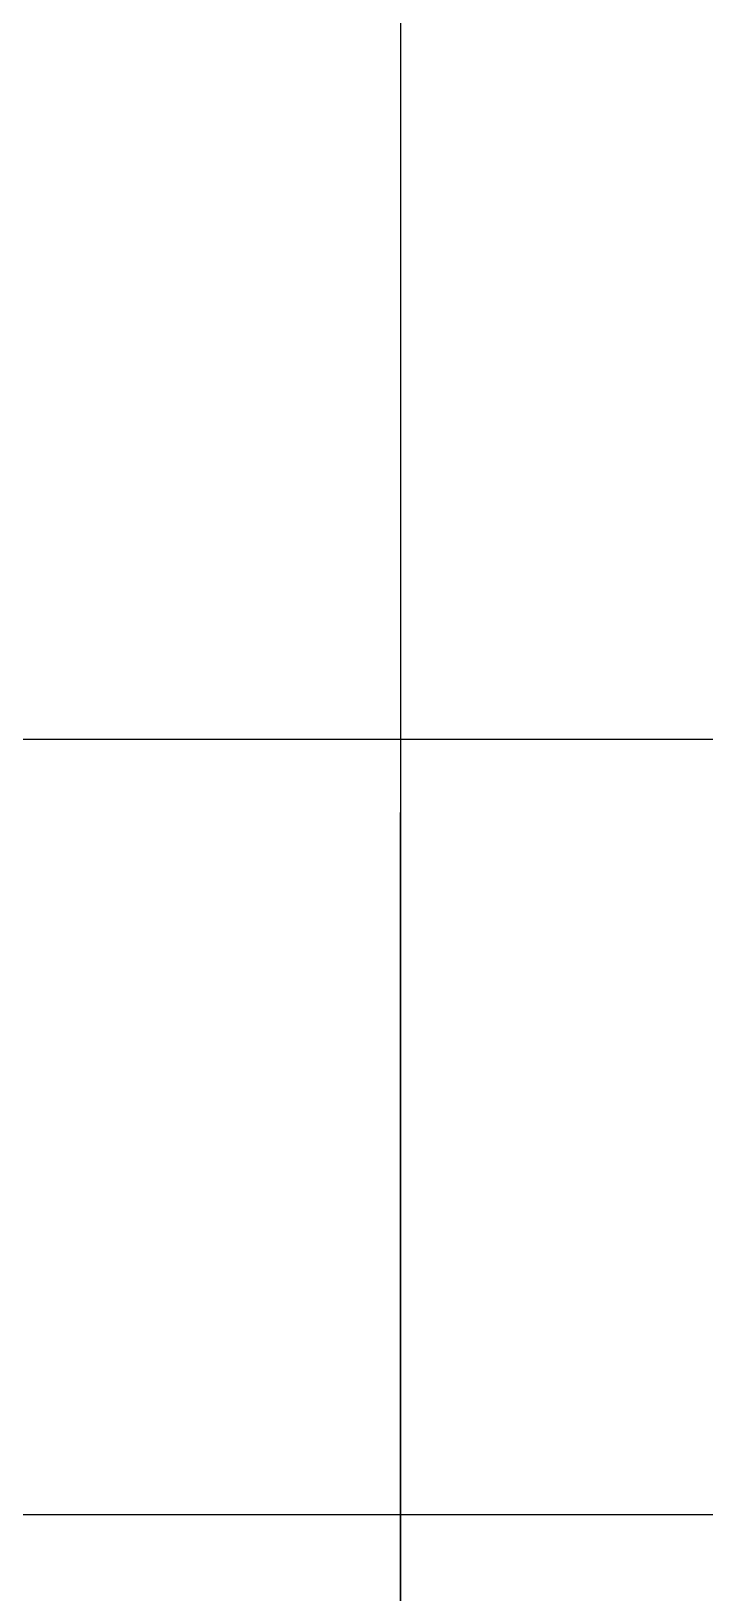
# Model space of a CAD drawing. Extents: x 343352 to 417652, y 770641 to 1036530.
# Drawn here: x 414418 to 415157, y 783027 to 784739 of the extents above; entities that cross this region are included whole.
import ezdxf

# ---------------------------------------------------------------- set-up
doc = ezdxf.new("R2010")
doc.units = 0
doc.header["$LTSCALE"] = 1000
doc.header["$MEASUREMENT"] = 0
doc.layers.add('PUB_TITLE', color=4, linetype='Continuous')

msp = doc.modelspace()

# ---------------------------------------------------------------- linework, layer by layer
at = {"layer": 'PUB_TITLE'}
for p, q in [((414823.1, 781413), (414823.5, 787362.9)), ((414823.5, 781413), (414823.5, 787362.9)), ((411040.8, 783963.2), (416650.7, 783962.8)), ((411041, 783962.9), (416651, 783962.9)), ((411040.7, 783113.2), (416650.7, 783112.8)), ((411041, 783112.9), (416651, 783112.9))]:
    msp.add_line(p, q, dxfattribs=at)

doc.saveas('drawing.dxf')
